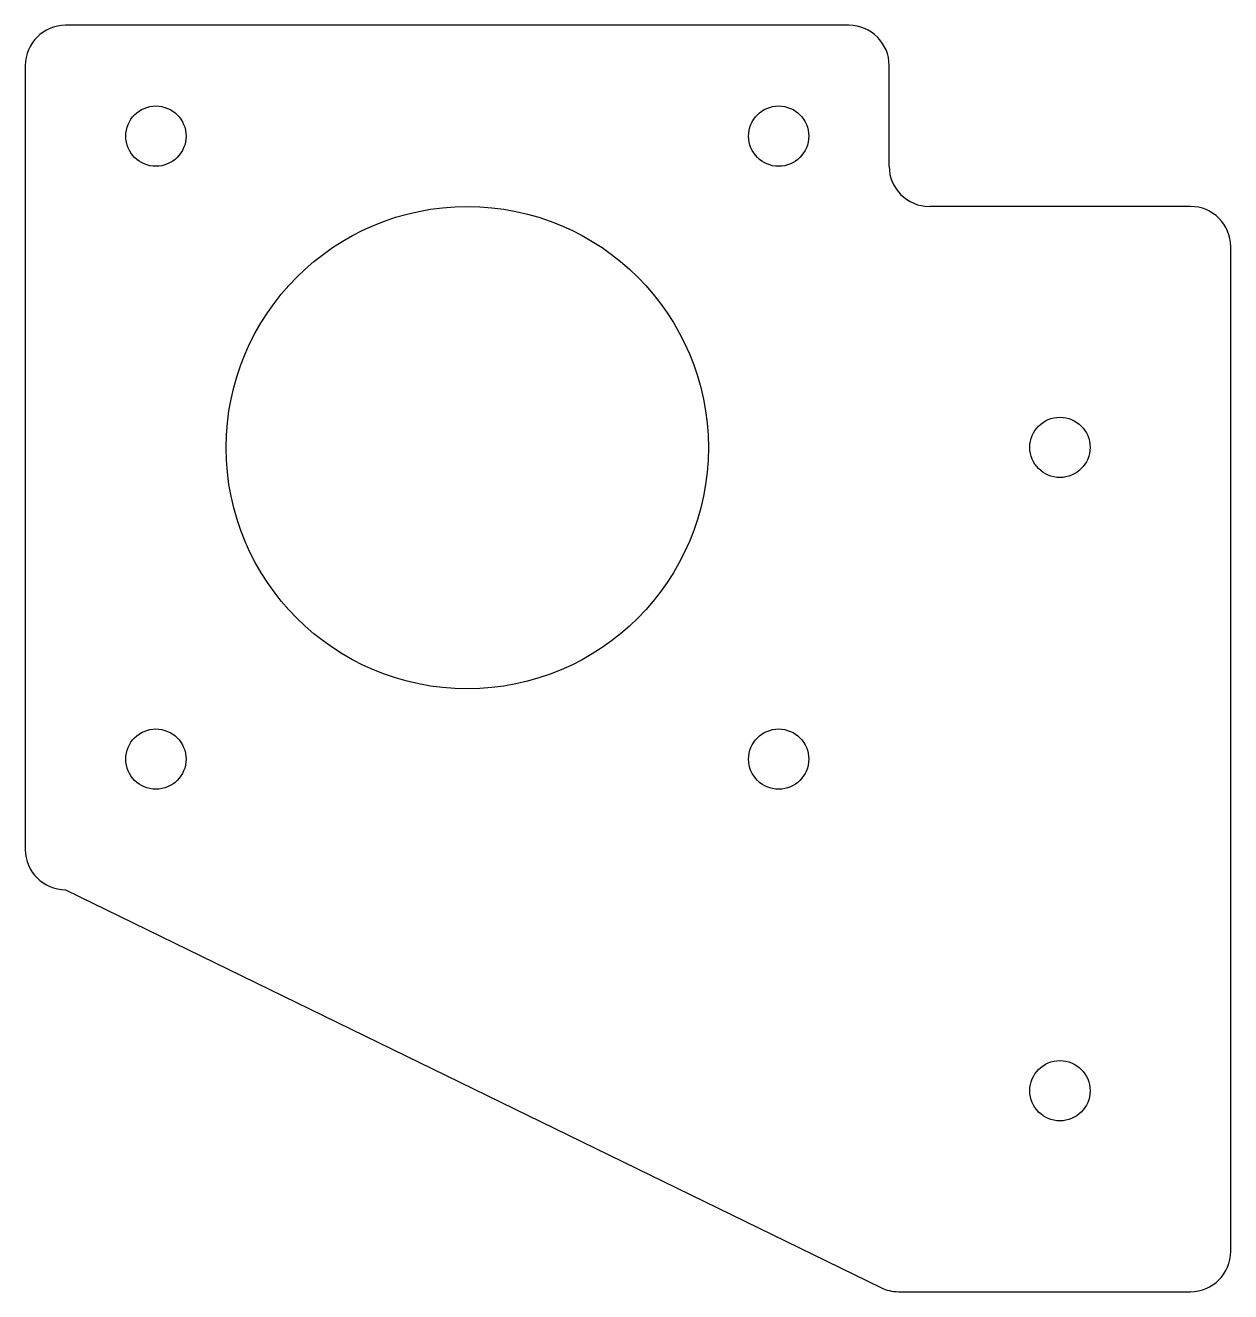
# Model space of a CAD drawing. Extents: x 0 to 60, y 2 to 65.
import ezdxf

# ---------------------------------------------------------------- set-up
doc = ezdxf.new("R2010")
doc.units = 0
doc.layers.get('0').update_dxf_attribs({"linetype": 'CONTINUOUS'})

msp = doc.modelspace()

# ---------------------------------------------------------------- linework, layer by layer
for p, q in [((41, 65), (2, 65)), ((0, 63), (0, 23.986)), ((43, 57.986), (43, 63)), ((58, 55.986), (45, 55.986)), ((60, 3.986), (60, 53.986)), ((2, 21.986), (42.585, 2.189)), ((43.462, 1.986), (58, 1.986))]:
    msp.add_line(p, q)
for centre, radius in [((6.5, 59.486), 1.5), ((37.5, 59.486), 1.5), ((22, 43.986), 12), ((51.5, 44), 1.5), ((6.5, 28.486), 1.5), ((37.5, 28.486), 1.5), ((51.5, 11.986), 1.5)]:
    msp.add_circle(centre, radius)
for centre, start, end in [((2, 63), 90, 180), ((41, 63), 0, 90), ((45, 57.986), 180, 270), ((58, 53.986), 0, 90), ((2, 23.986), 180, 270), ((58, 3.986), 270, 0), ((43.462, 3.986), 243.99666, 270)]:
    msp.add_arc(centre, 2, start, end)

doc.saveas('drawing.dxf')
